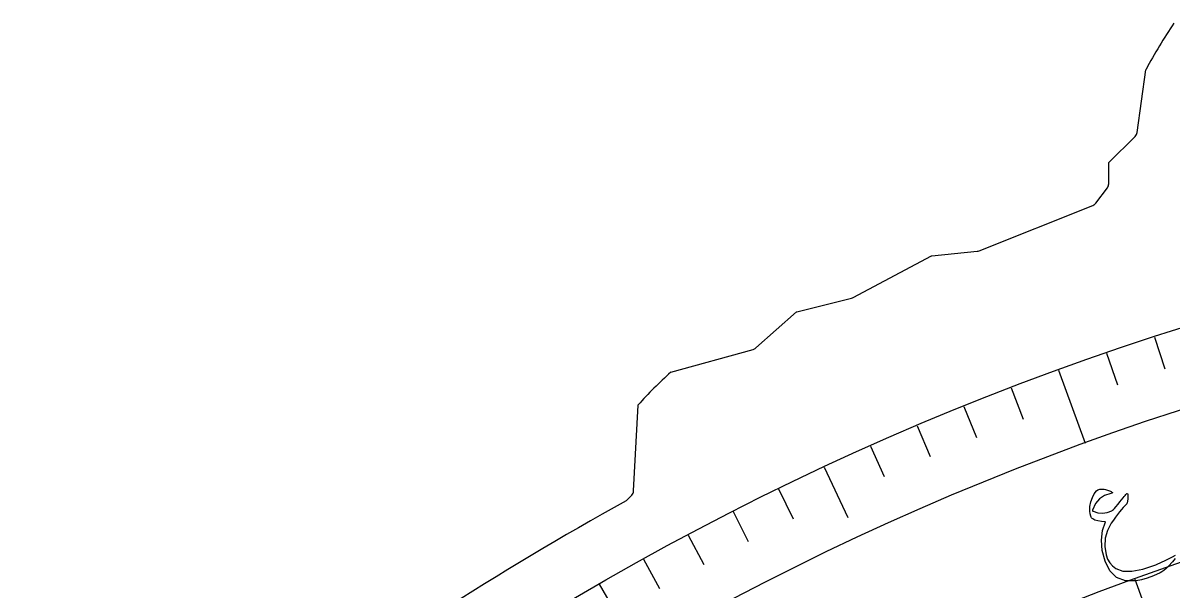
# Model space of a CAD drawing. Header units: millimetres. Extents: x -65 to 65, y -65 to 75.
# Drawn here: x -44.47 to -19.26, y 55 to 67.46 of the extents above; entities that cross this region are included whole.
import ezdxf

# ---------------------------------------------------------------- set-up
doc = ezdxf.new("R2010")
doc.units = ezdxf.units.MM
for name, color, linetype in [('CUT_OUTER', 1, 'Continuous'), ('ENGRAVE', 7, 'Continuous'), ('ENGRAVE_FINE', 8, 'Continuous'), ('TEXT', 5, 'Continuous')]:
    doc.layers.add(name, color=color, linetype=linetype)

msp = doc.modelspace()

# ---------------------------------------------------------------- linework, layer by layer
at = {"layer": 'CUT_OUTER'}
for points in [[(-20.0701, 65.0645), (-19.8736, 66.4406), (-19.8729, 66.4442)], [(-20.6895, 63.9424), (-20.6895, 64.399), (-20.6893, 64.4026), (-20.6869, 64.4053), (-20.1126, 64.9796)], [(-20.9704, 63.5179), (-20.7195, 63.8524)], [(-23.5279, 62.4716), (-21.0347, 63.4686)], [(-28.4213, 60.3431), (-27.5308, 61.134), (-27.5281, 61.1362), (-27.5246, 61.1373), (-26.3212, 61.4381), (-26.3039, 61.4436), (-26.2874, 61.4511), (-24.5713, 62.3593), (-24.568, 62.3608), (-24.5644, 62.3614), (-23.5686, 62.4616)], [(-30.284, 59.8096), (-30.2804, 59.8108), (-28.4807, 60.3107)], [(-31.0983, 57.211), (-30.9994, 59.0908), (-30.999, 59.0947)], [(-31.2576, 56.9906), (-31.1392, 57.1157)]]:
    msp.add_lwpolyline(points, dxfattribs=at)
for centre, radius, start, end in [((-9.3718, 60.8371), 11.9043, 146.16982, 151.89982), ((-20.2186, 65.0857), 0.15, 315, 351.87355), ((-20.8395, 63.9424), 0.15, 323.1301, 0), ((-21.0904, 63.6079), 0.15, 291.79638, 323.1301), ((-23.5836, 62.6108), 0.15, 275.74672, 291.79638), ((-28.5209, 60.4552), 0.15, 285.52411, 311.61341), ((-23.8441, 52.6548), 9.6262, 131.99008, 138.01056), ((-0.0396, 0.0604), 64.9277, 118.73841, 127.210746), ((-31.2481, 57.2188), 0.15, 316.55775, 356.98721)]:
    msp.add_arc(centre, radius, start, end, dxfattribs=at)
at = {"layer": 'ENGRAVE'}
for points in [[(-21.7867, 59.8584), (-21.2031, 58.2551)], [(-26.9208, 57.7318), (-26.4057, 56.6272)], [(-20.1193, 55.2774), (-19.3857, 53.2618)], [(-31.85, 55.1658), (-30.9969, 53.6882)]]:
    msp.add_lwpolyline(points, dxfattribs=at)
for radius in [63.7, 63.7, 61.9938, 58.825, 58.825, 56.3225]:
    msp.add_circle((0, 0), radius, dxfattribs=at)
at = {"layer": 'ENGRAVE_FINE'}
for points in [[(-19.6844, 60.5823), (-19.4584, 59.8868)], [(-20.7387, 60.2295), (-20.5006, 59.5381)], [(-22.828, 59.4691), (-22.566, 58.7864)], [(-23.8624, 59.0616), (-23.5885, 58.3836)], [(-24.8896, 58.6362), (-24.6039, 57.963)], [(-25.9091, 58.1928), (-25.6117, 57.5248)], [(-27.9242, 57.2532), (-27.6037, 56.5959)], [(-28.9192, 56.7571), (-28.5872, 56.1056)], [(-29.9053, 56.2438), (-29.562, 55.5981)], [(-30.8824, 55.7133), (-30.5279, 55.0737)]]:
    msp.add_lwpolyline(points, dxfattribs=at)
at = {"layer": 'TEXT'}
msp.add_lwpolyline([(-19.2332, 55.7317), (-19.2927, 55.6599), (-19.3801, 55.5652), (-19.4342, 55.511), (-19.483, 55.4676), (-19.5265, 55.435), (-19.5647, 55.4133), (-19.7121, 55.348), (-19.8489, 55.2972), (-19.9752, 55.2611), (-20.091, 55.2397), (-20.3258, 55.243), (-20.5171, 55.3152), (-20.6648, 55.4568), (-20.7689, 55.6681), (-20.8302, 55.908), (-20.8489, 56.1327), (-20.8246, 56.3421), (-20.7573, 56.5363), (-20.8499, 56.5426), (-20.928, 56.5548), (-20.9914, 56.5729), (-21.0402, 56.5971), (-21.0553, 56.6085), (-21.0678, 56.6225), (-21.0779, 56.639), (-21.0854, 56.6579), (-21.097, 56.7122), (-21.1033, 56.7653), (-21.1045, 56.8171), (-21.1005, 56.8678), (-21.0796, 56.9744), (-21.0487, 57.0672), (-21.0078, 57.1461), (-20.957, 57.211), (-20.957, 57.211), (-20.9254, 57.2332), (-20.8872, 57.2465), (-20.8423, 57.251), (-20.7906, 57.2467), (-20.7633, 57.2415), (-20.7377, 57.2356), (-20.7139, 57.2288), (-20.6919, 57.2213), (-20.6717, 57.2131), (-20.6533, 57.2043), (-20.6368, 57.195), (-20.6222, 57.1853), (-20.611, 57.1746), (-20.6108, 57.1657), (-20.6215, 57.1584), (-20.6432, 57.1527), (-20.7795, 57.1133), (-20.8923, 57.0396), (-20.9813, 56.9319), (-21.0465, 56.7901), (-21.0469, 56.7823), (-21.0442, 56.7753), (-21.0383, 56.7692), (-21.0293, 56.7639), (-20.9263, 56.7335), (-20.8243, 56.7256), (-20.7232, 56.7405), (-20.6229, 56.7779), (-20.6061, 56.7881), (-20.5858, 56.8051), (-20.5621, 56.829), (-20.5349, 56.8598), (-20.4866, 56.9196), (-20.4439, 56.9724), (-20.4068, 57.0181), (-20.3752, 57.0568), (-20.3492, 57.0885), (-20.3289, 57.1132), (-20.3142, 57.1309), (-20.3052, 57.1416), (-20.2907, 57.1525), (-20.2803, 57.1511), (-20.274, 57.1373), (-20.2718, 57.1111), (-20.2735, 57.0398), (-20.2778, 56.9856), (-20.2848, 56.9485), (-20.2944, 56.9286), (-20.3323, 56.8907), (-20.3716, 56.8483), (-20.4122, 56.8015), (-20.4541, 56.7503), (-20.4974, 56.6947), (-20.5418, 56.6347), (-20.5876, 56.5702), (-20.6346, 56.5013), (-20.7205, 56.3411), (-20.7679, 56.1727), (-20.777, 55.996), (-20.748, 55.8112), (-20.7149, 55.7171), (-20.6679, 55.6356), (-20.6072, 55.5667), (-20.5329, 55.5103), (-20.379, 55.4547), (-20.1817, 55.4503), (-19.9405, 55.4967), (-19.655, 55.5931), (-19.612, 55.6114), (-19.566, 55.632), (-19.5171, 55.6548), (-19.4651, 55.6798), (-19.4102, 55.7072), (-19.3527, 55.737), (-19.2924, 55.7692), (-19.2295, 55.8038)], dxfattribs=at)

doc.saveas('drawing.dxf')
